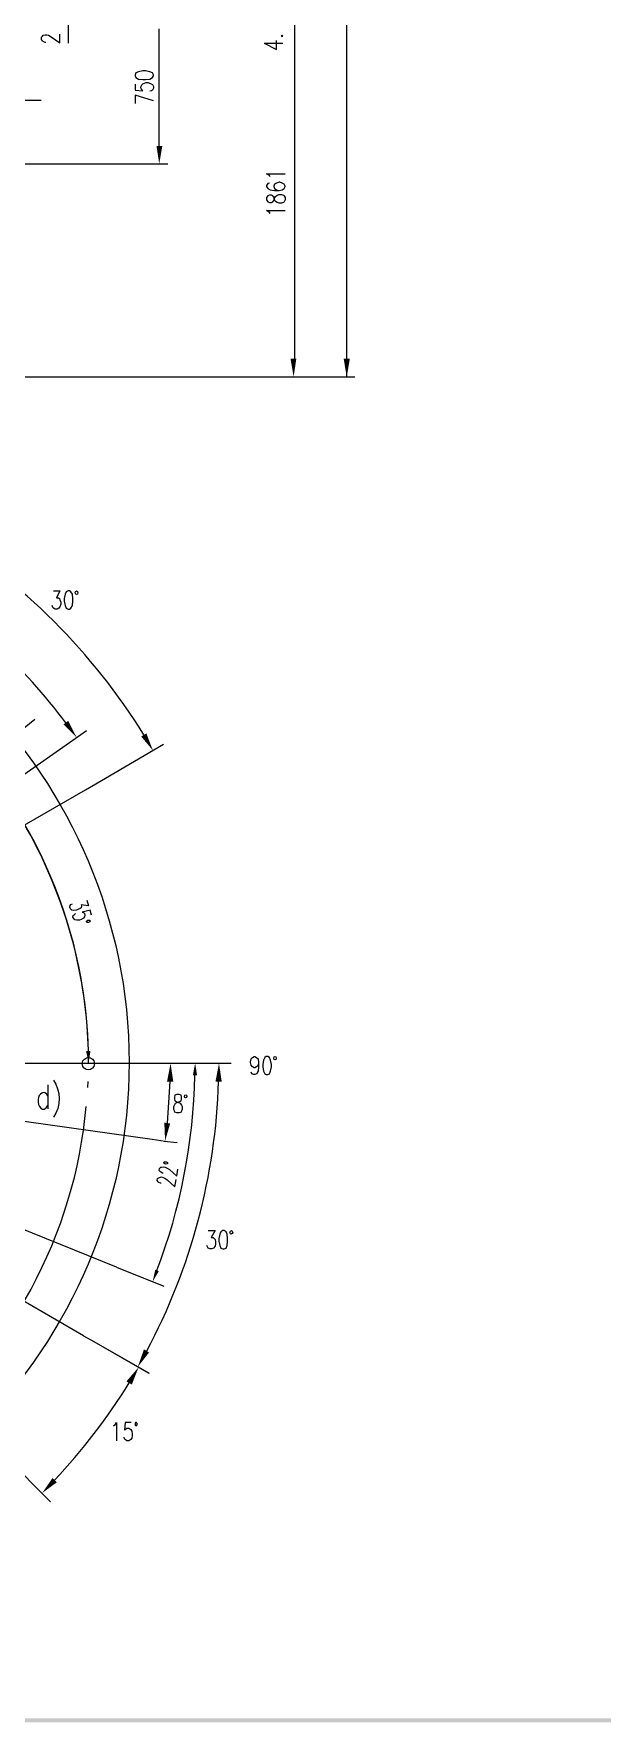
# Model space of a CAD drawing. Header units: millimetres. Extents: x 0 to 1648, y 27 to 2331.
# Drawn here: x 601 to 863, y 27 to 805 of the extents above; entities that cross this region are included whole.
import ezdxf

# ---------------------------------------------------------------- set-up
doc = ezdxf.new("R2010")
doc.units = ezdxf.units.MM
doc.layers.add('1', color=7, linetype='Continuous')

msp = doc.modelspace()

# ---------------------------------------------------------------- hatches: boundary and pattern name
h = msp.add_hatch(color=0)
h.dxf.hatch_style = 2
h.paths.add_polyline_path([(657.36, 753.171732), (660.06, 753.171732), (658.62, 744.891732)])
h = msp.add_hatch(color=0)
h.dxf.hatch_style = 2
h.paths.add_polyline_path([(719.1, 655.251732), (721.8, 655.251732), (720.54, 646.791732)])
h = msp.add_hatch(color=0)
h.dxf.hatch_style = 2
h.paths.add_polyline_path([(743.58, 655.251732), (746.46, 655.251732), (745.02, 646.791732)])
h = msp.add_hatch(color=0)
h.dxf.hatch_style = 2
h.paths.add_polyline_path([(616.68, 488.391732), (614.52, 486.771732), (620.64, 480.651732)])
h = msp.add_hatch(color=0)
h.dxf.hatch_style = 2
h.paths.add_polyline_path([(652.68, 482.631732), (650.34, 481.191732), (655.74, 474.711732)])
h = msp.add_hatch(color=0)
h.dxf.hatch_style = 2
h.paths.add_polyline_path([(626.94, 336.291732), (624.96, 336.291732), (626.04, 330.711732)])
h = msp.add_hatch(color=0)
h.dxf.hatch_style = 2
h.paths.add_polyline_path([(662.22, 322.251732), (665.1, 322.251732), (663.84, 330.711732)])
h = msp.add_hatch(color=0)
h.dxf.hatch_style = 2
h.paths.add_polyline_path([(674.1, 325.131732), (676.08, 325.131732), (675.18, 330.711732)])
h = msp.add_hatch(color=0)
h.dxf.hatch_style = 2
h.paths.add_polyline_path([(684.54, 322.251732), (687.42, 322.251732), (686.16, 330.711732)])
h = msp.add_hatch(color=0)
h.dxf.hatch_style = 2
h.paths.add_polyline_path([(663.66, 302.991732), (660.96, 303.351732), (661.32, 294.891732)])
h = msp.add_hatch(color=0)
h.dxf.hatch_style = 2
h.paths.add_polyline_path([(658.44, 234.951732), (656.82, 235.671732), (655.56, 230.091732)])
h = msp.add_hatch(color=0)
h.dxf.hatch_style = 2
h.paths.add_polyline_path([(653.94, 197.511732), (651.6, 198.951732), (648.72, 190.851732)])
h = msp.add_hatch(color=0)
h.dxf.hatch_style = 2
h.paths.add_polyline_path([(643.5, 184.191732), (646.02, 182.751732), (649.08, 190.671732)])
h = msp.add_hatch(color=0)
h.dxf.hatch_style = 2
h.paths.add_polyline_path([(611.46, 137.751732), (609.48, 139.731732), (604.62, 132.711732)])
h = msp.add_hatch(color=0)
h.dxf.hatch_style = 2
h.paths.add_polyline_path([(1647.54, 27.231732), (1645.56, 29.031732), (77.94, 27.231732)])
h = msp.add_hatch(color=0)
h.dxf.hatch_style = 2
h.paths.add_polyline_path([(1645.56, 29.031732), (77.94, 27.231732), (79.92, 29.031732)])

# ---------------------------------------------------------------- linework, layer by layer
at = {"layer": '1', "color": 0, "lineweight": 5}
for points in [[(744.84, 2243.211732), (744.84, 646.791732)], [(720.9, 823.731732), (720.9, 655.251732)], [(616.68, 808.971732), (616.68, 800.511732)], [(557.64, 802.671732), (578.52, 774.231732), (604.26, 774.231732)], [(606.42, 800.871732), (606.06, 800.871732), (605.16, 801.231732), (604.8, 801.591732), (604.44, 802.131732), (604.44, 803.211732), (604.8, 803.751732), (605.16, 804.111732), (606.06, 804.291732), (606.78, 804.291732), (607.68, 804.111732), (608.76, 803.391732), (612.9, 800.691732), (612.9, 804.651732)], [(658.62, 753.171732), (658.62, 807.171732)], [(707.04, 800.511732), (712.62, 797.631732), (712.62, 801.771732)], [(714.78, 803.751732), (715.14, 803.571732), (715.5, 803.751732), (715.14, 804.111732), (714.78, 803.751732)], [(707.04, 800.511732), (715.5, 800.511732)], [(647.46, 785.391732), (647.82, 784.671732), (649.08, 783.951732), (651.06, 783.771732), (652.32, 783.771732), (654.3, 783.951732), (655.56, 784.671732), (655.92, 785.391732), (655.92, 785.931732), (655.56, 786.831732), (654.3, 787.371732), (652.32, 787.731732), (651.06, 787.731732), (649.08, 787.371732), (647.82, 786.831732), (647.46, 785.931732), (647.46, 785.391732)], [(655.92, 773.871732), (647.46, 776.571732), (647.46, 772.791732)], [(506.34, 744.891732), (662.58, 744.891732)], [(709.74, 738.951732), (709.38, 739.491732), (708.12, 740.391732), (716.58, 740.391732)], [(709.38, 736.071732), (708.66, 735.891732), (708.12, 734.991732), (708.12, 734.451732), (708.66, 733.551732), (709.74, 733.011732), (711.72, 732.651732), (713.88, 732.651732), (715.32, 733.011732), (716.22, 733.551732), (716.58, 734.451732), (716.58, 734.631732), (716.22, 735.531732), (715.32, 736.071732), (714.24, 736.431732), (713.88, 736.431732), (712.62, 736.071732), (711.72, 735.531732), (711.36, 734.631732), (711.36, 734.451732), (711.72, 733.551732), (712.62, 733.011732), (713.88, 732.651732)], [(708.12, 728.331732), (708.66, 727.431732), (709.38, 727.071732), (710.28, 727.071732), (711, 727.431732), (711.36, 727.971732), (711.72, 729.051732), (712.26, 729.951732), (712.98, 730.491732), (713.88, 730.851732), (714.96, 730.851732), (715.86, 730.491732), (716.22, 730.131732), (716.58, 729.411732), (716.58, 728.331732), (716.22, 727.431732), (715.86, 727.071732), (714.96, 726.891732), (713.88, 726.891732), (712.98, 727.071732), (712.26, 727.611732), (711.72, 728.511732), (711.36, 729.591732), (711, 730.131732), (710.28, 730.491732), (709.38, 730.491732), (708.66, 730.131732), (708.12, 729.411732), (708.12, 728.331732)], [(709.74, 722.031732), (709.38, 722.571732), (708.12, 723.471732), (716.58, 723.471732)], [(442.44, 646.791732), (748.8, 646.791732)], [(609.84, 548.331732), (612.9, 548.331732), (611.28, 545.091732), (612.18, 545.091732), (612.72, 544.731732), (612.9, 544.191732), (613.26, 543.111732), (613.26, 542.211732), (612.9, 540.951732), (612.36, 540.231732), (611.64, 539.871732), (610.74, 539.871732), (609.84, 540.231732), (609.66, 540.591732), (609.3, 541.491732)], [(616.68, 548.331732), (615.78, 547.791732), (615.24, 546.711732), (614.88, 544.731732), (614.88, 543.471732), (615.24, 541.491732), (615.78, 540.231732), (616.68, 539.871732), (617.22, 539.871732), (617.94, 540.231732), (618.66, 541.491732), (618.84, 543.471732), (618.84, 544.731732), (618.66, 546.711732), (617.94, 547.791732), (617.22, 548.331732), (616.68, 548.331732)], [(591.48, 481.191732), (601.38, 489.111732)], [(617.22, 478.491732), (625.14, 483.891732)], [(406.44, 330.711732), (612.72, 475.251732)], [(612.72, 475.251732), (617.22, 478.491732)], [(629.46, 459.411732), (660.6, 477.591732)], [(624.6, 456.711732), (629.46, 459.411732)], [(523.8, 398.571732), (624.6, 456.711732)], [(625.32, 405.771732), (626.04, 403.251732), (622.62, 403.611732), (622.8, 403.071732), (622.62, 402.351732), (622.26, 401.991732), (621.18, 401.451732), (620.46, 401.271732), (619.2, 401.091732), (618.3, 401.271732), (617.76, 401.811732), (617.4, 402.531732), (617.58, 403.431732), (617.94, 403.791732), (618.66, 404.151732)], [(627.48, 398.931732), (626.76, 401.271732), (623.16, 400.371732), (623.7, 400.191732), (624.24, 399.651732), (624.42, 398.931732), (624.24, 398.211732), (623.7, 397.491732), (622.62, 396.951732), (621.9, 396.591732), (620.64, 396.591732), (619.74, 396.771732), (619.2, 397.311732), (618.84, 398.031732), (619.02, 398.751732), (619.38, 399.111732), (620.1, 399.651732)], [(639, 236.751732), (406.62, 330.711732)], [(500.22, 330.711732), (657.72, 330.711732)], [(626.04, 331.071732), (626.04, 331.071732)], [(657.72, 330.711732), (663.84, 330.711732)], [(663.48, 330.711732), (669.42, 330.711732)], [(663.48, 330.711732), (691.74, 330.711732)], [(663.48, 330.711732), (691.74, 330.711732)], [(704.34, 331.071732), (704.16, 329.811732), (703.44, 329.091732), (702.72, 328.551732), (702.36, 328.551732), (701.64, 329.091732), (700.92, 329.811732), (700.74, 331.071732), (700.74, 331.431732), (700.92, 332.691732), (701.64, 333.411732), (702.36, 333.771732), (702.72, 333.771732), (703.44, 333.411732), (704.16, 332.691732), (704.34, 331.071732), (704.34, 329.091732), (704.16, 327.111732), (703.44, 325.851732), (702.72, 325.491732), (702.18, 325.491732), (701.28, 325.851732), (700.92, 326.571732)], [(707.94, 333.771732), (707.22, 333.411732), (706.68, 332.151732), (706.32, 330.171732), (706.32, 329.091732), (706.68, 327.111732), (707.22, 325.851732), (707.94, 325.491732), (708.66, 325.491732), (709.38, 325.851732), (709.92, 327.111732), (710.28, 329.091732), (710.28, 330.171732), (709.92, 332.151732), (709.38, 333.411732), (708.66, 333.771732), (707.94, 333.771732)], [(607.32, 320.811732), (607.32, 309.651732)], [(625.68, 319.551732), (625.86, 322.251732)], [(662.4, 303.171732), (663.12, 312.711732), (663.66, 322.251732)], [(540.54, 311.811732), (655.38, 295.791732)], [(666.72, 316.311732), (665.82, 315.951732), (665.64, 315.051732), (665.64, 314.331732), (665.82, 313.431732), (666.36, 313.071732), (667.44, 312.711732), (668.34, 312.351732), (668.88, 311.451732), (669.24, 310.731732), (669.24, 309.471732), (668.88, 308.751732), (668.7, 308.211732), (667.8, 307.851732), (666.72, 307.851732), (665.82, 308.211732), (665.64, 308.751732), (665.28, 309.471732), (665.28, 310.731732), (665.64, 311.451732), (666.18, 312.351732), (666.9, 312.711732), (668.16, 313.071732), (668.7, 313.431732), (668.88, 314.331732), (668.88, 315.051732), (668.7, 315.951732), (667.8, 316.311732), (666.72, 316.311732)], [(655.38, 295.791732), (661.32, 294.891732)], [(660.96, 294.891732), (666.9, 294.171732)], [(660.42, 280.131732), (660.06, 280.131732), (659.34, 280.491732), (658.98, 280.851732), (658.62, 281.391732), (658.8, 282.291732), (659.34, 282.831732), (659.7, 282.831732), (660.6, 283.011732), (661.32, 282.831732), (662.22, 282.471732), (663.3, 281.751732), (666.72, 278.691732), (667.26, 281.931732)], [(659.52, 275.451732), (659.16, 275.451732), (658.44, 275.811732), (658.08, 276.171732), (657.72, 276.711732), (657.9, 277.611732), (658.44, 277.971732), (658.8, 278.151732), (659.7, 278.331732), (660.42, 278.151732), (661.14, 277.791732), (662.22, 277.071732), (665.82, 273.831732), (666.36, 277.251732)], [(623.7, 205.251732), (523.62, 263.211732)], [(681.12, 253.671732), (684.36, 253.671732), (682.56, 250.431732), (683.46, 250.431732), (684, 250.071732), (684.36, 249.531732), (684.54, 248.451732), (684.54, 247.551732), (684.36, 246.471732), (683.64, 245.571732), (682.92, 245.211732), (682.02, 245.211732), (681.12, 245.571732), (680.94, 245.931732), (680.58, 246.831732)], [(687.96, 253.671732), (687.06, 253.131732), (686.52, 252.051732), (686.16, 250.071732), (686.16, 248.811732), (686.52, 246.831732), (687.06, 245.571732), (687.96, 245.211732), (688.5, 245.211732), (689.4, 245.571732), (689.94, 246.831732), (690.12, 248.811732), (690.12, 250.071732), (689.94, 252.051732), (689.4, 253.131732), (688.5, 253.671732), (687.96, 253.671732)], [(639, 236.751732), (660.78, 228.111732)], [(623.7, 205.251732), (628.56, 202.551732)], [(628.56, 202.551732), (653.94, 187.971732)], [(628.56, 202.551732), (653.58, 188.151732)], [(637.56, 163.671732), (638.1, 164.031732), (639, 165.291732), (639, 156.831732)], [(645.66, 165.291732), (642.96, 165.291732), (642.6, 161.691732), (642.96, 162.051732), (643.68, 162.591732), (644.58, 162.591732), (645.48, 162.051732), (646.02, 161.331732), (646.2, 160.071732), (646.2, 159.351732), (646.02, 158.091732), (645.48, 157.371732), (644.58, 156.831732), (643.68, 156.831732), (642.96, 157.371732), (642.6, 157.731732), (642.42, 158.451732)], [(648.54, 164.571732), (648.36, 164.931732), (648.18, 165.291732), (648, 165.291732), (647.64, 165.291732), (647.46, 164.931732), (647.46, 164.571732), (647.46, 164.031732), (647.64, 163.851732), (648, 163.671732), (648.18, 163.851732), (648.36, 164.031732), (648.54, 164.571732)], [(587.88, 149.451732), (608.58, 128.751732)]]:
    msp.add_lwpolyline(points, dxfattribs=at)
for points, knots in [([(647.46, 781.611732), (647.46, 781.611732), (647.46, 778.911732), (647.46, 778.911732), (647.46, 778.911732), (651.06, 778.551732), (651.06, 778.551732), (648.9, 780.351732), (651.24, 782.691732), (653.4, 782.331732), (653.4, 782.331732), (654.66, 781.971732), (654.66, 781.971732), (654.66, 781.971732), (655.56, 781.431732), (655.56, 781.431732), (655.56, 781.431732), (655.92, 780.531732), (655.92, 780.531732), (655.92, 780.531732), (655.92, 779.811732), (655.92, 779.811732), (655.92, 779.811732), (655.56, 778.911732), (655.56, 778.911732), (655.56, 778.911732), (655.02, 778.551732), (655.02, 778.551732), (655.02, 778.551732), (654.3, 778.371732), (654.3, 778.371732)], [0, 0, 0, 0, 1, 1, 1, 2, 2, 2, 3, 3, 3, 4, 4, 4, 5, 5, 5, 6, 6, 6, 7, 7, 7, 8, 8, 8, 9, 9, 9, 10, 10, 10, 10]), ([(644.76, 331.071732), (644.4, 462.831732), (538.2, 569.211732), (406.44, 569.391732), (274.68, 569.211732), (168.3, 462.831732), (168.12, 331.071732), (168.3, 199.311732), (274.5, 93.111732), (406.44, 92.751732), (538.2, 93.111732), (644.4, 199.131732), (644.76, 331.071732)], [0, 0, 0, 0, 1, 1, 1, 2, 2, 2, 3, 3, 3, 4, 4, 4, 4]), ([(621.18, 547.431732), (621, 548.511732), (619.92, 548.511732), (619.92, 547.431732), (620.1, 546.351732), (621, 546.351732), (621.18, 547.431732)], [0, 0, 0, 0, 1, 1, 1, 2, 2, 2, 2]), ([(625.68, 396.591732), (624.6, 396.231732), (624.96, 395.151732), (626.04, 395.511732), (627.3, 395.871732), (626.94, 396.951732), (625.68, 396.591732)], [0, 0, 0, 0, 1, 1, 1, 2, 2, 2, 2]), ([(628.74, 330.531732), (628.56, 334.311732), (623.52, 334.311732), (623.16, 330.531732), (623.34, 326.751732), (628.56, 326.751732), (628.74, 330.531732)], [0, 0, 0, 0, 1, 1, 1, 2, 2, 2, 2]), ([(712.44, 333.051732), (712.44, 334.131732), (711.54, 334.131732), (711.36, 333.051732), (711.36, 331.971732), (712.44, 331.971732), (712.44, 333.051732)], [0, 0, 0, 0, 1, 1, 1, 2, 2, 2, 2]), ([(607.32, 315.591732), (605.52, 318.831732), (603, 316.671732), (602.82, 313.971732), (602.28, 310.911732), (605.16, 307.311732), (607.32, 311.271732)], [0, 0, 0, 0, 1, 1, 1, 2, 2, 2, 2]), ([(671.4, 315.411732), (671.4, 316.491732), (670.32, 316.491732), (670.32, 315.411732), (670.32, 314.511732), (671.22, 314.511732), (671.4, 315.411732)], [0, 0, 0, 0, 1, 1, 1, 2, 2, 2, 2]), ([(661.5, 284.271732), (662.76, 284.091732), (662.94, 285.171732), (661.86, 285.351732), (660.42, 285.531732), (660.42, 284.451732), (661.5, 284.271732)], [0, 0, 0, 0, 1, 1, 1, 2, 2, 2, 2]), ([(692.46, 252.771732), (692.46, 253.851732), (691.38, 254.031732), (691.2, 252.771732), (691.38, 251.691732), (692.28, 251.871732), (692.46, 252.771732)], [0, 0, 0, 0, 1, 1, 1, 2, 2, 2, 2])]:
    msp.add_open_spline(points, degree=3, knots=knots, dxfattribs=at)
for points in [[(651.6, 481.911732), (628.02, 519.891732), (595.62, 552.291732), (557.64, 575.691732)], [(615.6, 487.491732), (596.34, 513.411732), (571.86, 535.551732), (544.5, 552.831732)], [(626.04, 331.071732), (626.04, 390.831732), (601.56, 448.071732), (558.54, 489.291732)], [(626.04, 336.291732), (624.96, 377.331732), (612.18, 417.831732), (589.5, 452.031732)], [(609.84, 322.971732), (613.26, 318.291732), (613.44, 310.551732), (609.84, 305.871732)], [(652.86, 198.231732), (673.2, 236.391732), (684.72, 279.051732), (685.98, 322.251732)], [(657.54, 235.311732), (668.52, 263.931732), (674.46, 294.531732), (675, 325.131732)], [(543.24, 159.351732), (589.5, 195.891732), (619.92, 252.051732), (624.96, 310.731732)], [(610.38, 138.651732), (623.34, 152.511732), (634.68, 167.271732), (644.76, 183.471732)]]:
    msp.add_open_spline(points, degree=3, dxfattribs=at)

doc.saveas('drawing.dxf')
